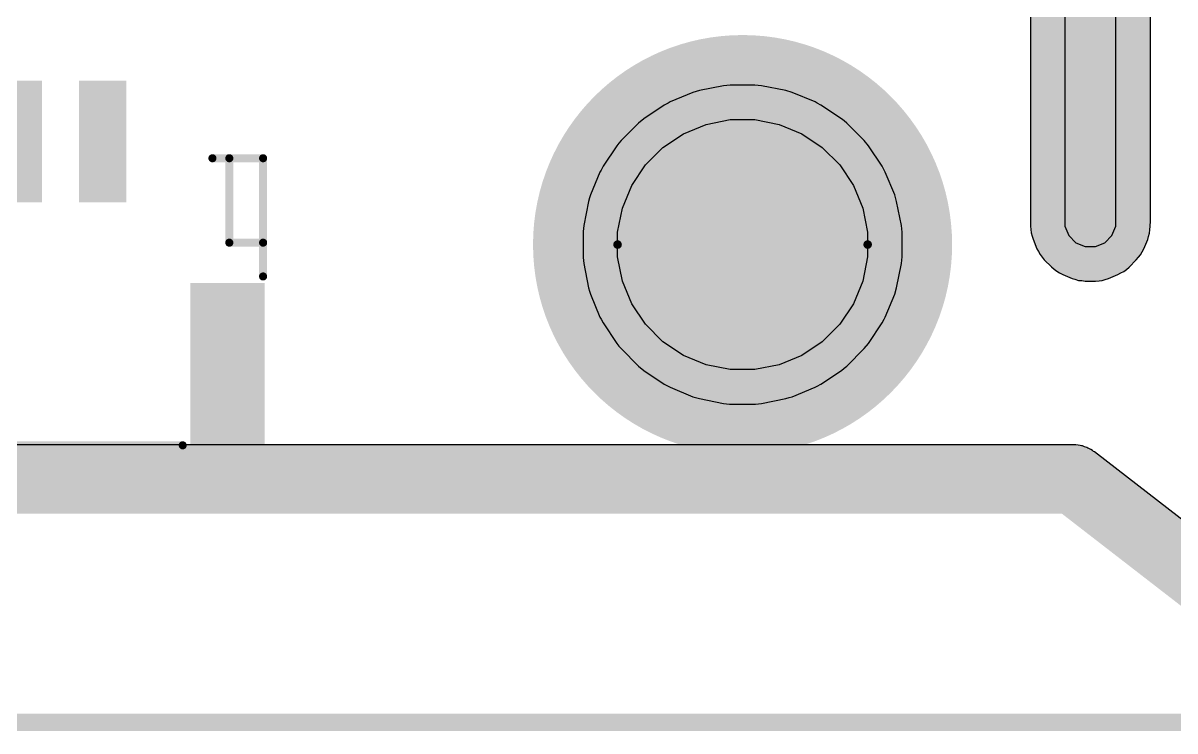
# Model space of a CAD drawing. Header units: inches. Extents: x -5 to 5450, y -4 to 5452.
# Drawn here: x 68.78 to 85.83, y -2.49 to 7.99 of the extents above; entities that cross this region are included whole.
import ezdxf

# ---------------------------------------------------------------- set-up
doc = ezdxf.new("R2010")
doc.units = ezdxf.units.IN
for name, color, linetype in [('Board_outline', 216, 'Continuous'), ('Bottom Layer', 5, 'Continuous'), ('Bottom Solder', 6, 'Continuous'), ('Ground', 76, 'Continuous'), ('Multi-Layer', 9, 'Continuous'), ('Pad Holes', 156, 'Continuous'), ('Power', 16, 'Continuous'), ('Top Layer', 1, 'Continuous'), ('Top Overlay', 2, 'Continuous'), ('Top Paste', 8, 'Continuous'), ('Top Solder', 216, 'Continuous')]:
    doc.layers.add(name, color=color, linetype=linetype)

# ---------------------------------------------------------------- blocks, each defined once
blk = doc.blocks.new('SM06B_GHS_TB_LF__SN__147')
at = {"layer": 'Top Layer'}
for points in [[(-3.425, 2.599), (-2.825, 2.599), (-2.825, 0.899), (-3.425, 0.899)], [(-2.176, 2.599), (-1.576, 2.599), (-1.576, 0.899), (-2.176, 0.899)], [(-0.925, 2.599), (-0.325, 2.599), (-0.325, 0.899), (-0.925, 0.899)], [(0.325, 2.599), (0.925, 2.599), (0.925, 0.899), (0.325, 0.899)], [(1.575, 2.599), (2.175, 2.599), (2.175, 0.899), (1.575, 0.899)], [(2.824, 2.599), (3.424, 2.599), (3.424, 0.899), (2.824, 0.899)], [(-5.475, -0.399), (-4.475, -0.399), (-4.475, -3.099), (-5.475, -3.099)], [(4.475, -0.399), (5.475, -0.399), (5.475, -3.099), (4.475, -3.099)]]:
    blk.add_hatch(color=1, dxfattribs=at).paths.add_polyline_path(points)
at = {"layer": 'Top Paste'}
for points in [[(-3.425, 2.599), (-2.825, 2.599), (-2.825, 0.899), (-3.425, 0.899)], [(-2.176, 2.599), (-1.576, 2.599), (-1.576, 0.899), (-2.176, 0.899)], [(-0.925, 2.599), (-0.325, 2.599), (-0.325, 0.899), (-0.925, 0.899)], [(0.325, 2.599), (0.925, 2.599), (0.925, 0.899), (0.325, 0.899)], [(1.575, 2.599), (2.175, 2.599), (2.175, 0.899), (1.575, 0.899)], [(2.824, 2.599), (3.424, 2.599), (3.424, 0.899), (2.824, 0.899)], [(-5.475, -0.399), (-4.475, -0.399), (-4.475, -3.099), (-5.475, -3.099)], [(4.475, -0.399), (5.475, -0.399), (5.475, -3.099), (4.475, -3.099)]]:
    blk.add_hatch(color=8, dxfattribs=at).paths.add_polyline_path(points)
at = {"layer": 'Top Solder'}
for points in [[(-3.476, 2.65), (-2.775, 2.65), (-2.775, 0.849), (-3.476, 0.849)], [(-2.226, 2.65), (-1.525, 2.65), (-1.525, 0.849), (-2.226, 0.849)], [(-0.976, 2.65), (-0.275, 2.65), (-0.275, 0.849), (-0.976, 0.849)], [(0.274, 2.65), (0.975, 2.65), (0.975, 0.849), (0.274, 0.849)], [(1.524, 2.65), (2.225, 2.65), (2.225, 0.849), (1.524, 0.849)], [(2.774, 2.65), (3.475, 2.65), (3.475, 0.849), (2.774, 0.849)], [(-5.525, -0.348), (-4.424, -0.348), (-4.424, -3.15), (-5.525, -3.15)], [(4.424, -0.349), (5.525, -0.349), (5.525, -3.15), (4.424, -3.15)]]:
    blk.add_hatch(color=216, dxfattribs=at).paths.add_polyline_path(points)
at = {"layer": 'Top Overlay'}
for points in [[(-3.811, 2.232, 0.254, 0.254, 0), (-3.684, 2.105, 0.254, 0.254, 0)], [(-3.811, 1.978, 0.254, 0.254, 0), (-3.811, 2.232, 0.254, 0.254, 0)], [(-3.811, 1.978, 0.254, 0.254, 0), (-3.684, 2.105, 0.254, 0.254, 0)], [(-5.5, 1.5, 0.12, 0.12, 0), (-5.5, -0.25, 0.12, 0.12, 0)], [(-5.5, 1.5, 0.12, 0.12, 0), (-4.713, 1.5, 0.12, 0.12, 0)], [(-5, 0.25, 0.12, 0.12, 0), (-5, 1.5, 0.12, 0.12, 0)], [(4.75, 1.5, 0.12, 0.12, 0), (5.5, 1.5, 0.12, 0.12, 0)], [(5, 0.25, 0.12, 0.12, 0), (5, 1.5, 0.12, 0.12, 0)], [(5.5, -0.25, 0.12, 0.12, 0), (5.5, 1.5, 0.12, 0.12, 0)], [(-5.464, 0.25, 0.12, 0.12, 0), (-5, 0.25, 0.12, 0.12, 0)], [(5, 0.25, 0.12, 0.12, 0), (5.5, 0.25, 0.12, 0.12, 0)], [(-4.31, -2.75, 0.12, 0.12, 0), (-0.45, -2.75, 0.12, 0.12, 0)], [(-0.45, -2.75, 0.12, 0.12, 0), (4.31, -2.75, 0.12, 0.12, 0)]]:
    blk.add_lwpolyline(points, format="xyseb", dxfattribs=at)
for points in [[(-3.875, 2.232, 0.127, 0.127, 1), (-3.748, 2.232, 0.127, 0.127, 1)], [(-3.875, 2.232, 0.127, 0.127, 1), (-3.748, 2.232, 0.127, 0.127, 1)], [(-3.748, 2.105, 0.127, 0.127, 1), (-3.621, 2.105, 0.127, 0.127, 1)], [(-3.748, 2.105, 0.127, 0.127, 1), (-3.621, 2.105, 0.127, 0.127, 1)], [(-3.875, 1.978, 0.127, 0.127, 1), (-3.748, 1.978, 0.127, 0.127, 1)], [(-3.875, 1.978, 0.127, 0.127, 1), (-3.748, 1.978, 0.127, 0.127, 1)], [(-5.53, 1.5, 0.06, 0.06, 1), (-5.47, 1.5, 0.06, 0.06, 1)], [(-5.53, 1.5, 0.06, 0.06, 1), (-5.47, 1.5, 0.06, 0.06, 1)], [(-5.03, 1.5, 0.06, 0.06, 1), (-4.97, 1.5, 0.06, 0.06, 1)], [(-4.743, 1.5, 0.06, 0.06, 1), (-4.683, 1.5, 0.06, 0.06, 1)], [(4.72, 1.5, 0.06, 0.06, 1), (4.78, 1.5, 0.06, 0.06, 1)], [(4.97, 1.5, 0.06, 0.06, 1), (5.03, 1.5, 0.06, 0.06, 1)], [(5.47, 1.5, 0.06, 0.06, 1), (5.53, 1.5, 0.06, 0.06, 1)], [(5.47, 1.5, 0.06, 0.06, 1), (5.53, 1.5, 0.06, 0.06, 1)], [(-5.494, 0.25, 0.06, 0.06, 1), (-5.434, 0.25, 0.06, 0.06, 1)], [(-5.03, 0.25, 0.06, 0.06, 1), (-4.97, 0.25, 0.06, 0.06, 1)], [(-5.03, 0.25, 0.06, 0.06, 1), (-4.97, 0.25, 0.06, 0.06, 1)], [(4.97, 0.25, 0.06, 0.06, 1), (5.03, 0.25, 0.06, 0.06, 1)], [(4.97, 0.25, 0.06, 0.06, 1), (5.03, 0.25, 0.06, 0.06, 1)], [(5.47, 0.25, 0.06, 0.06, 1), (5.53, 0.25, 0.06, 0.06, 1)], [(-5.53, -0.25, 0.06, 0.06, 1), (-5.47, -0.25, 0.06, 0.06, 1)], [(5.47, -0.25, 0.06, 0.06, 1), (5.53, -0.25, 0.06, 0.06, 1)], [(-4.34, -2.75, 0.06, 0.06, 1), (-4.28, -2.75, 0.06, 0.06, 1)], [(-0.48, -2.75, 0.06, 0.06, 1), (-0.42, -2.75, 0.06, 0.06, 1)], [(-0.48, -2.75, 0.06, 0.06, 1), (-0.42, -2.75, 0.06, 0.06, 1)], [(4.28, -2.75, 0.06, 0.06, 1), (4.34, -2.75, 0.06, 0.06, 1)]]:
    blk.add_lwpolyline(points, format="xyseb", close=True, dxfattribs=at)
blk = doc.blocks.new('S______155')
at = {"layer": 'Bottom Layer'}
h = blk.add_hatch(color=5, dxfattribs=at)
edge = h.paths.add_edge_path()
edge.add_arc((0, 0), 3, 0, 360)
at = {"layer": 'Bottom Solder'}
h = blk.add_hatch(color=6, dxfattribs=at)
edge = h.paths.add_edge_path()
edge.add_arc((0, 0), 3.102, 0, 360)
at = {"layer": 'Ground'}
h = blk.add_hatch(color=76, dxfattribs=at)
edge = h.paths.add_edge_path()
edge.add_arc((0, 0), 2.358, 0, 360)
at = {"layer": 'Multi-Layer'}
h = blk.add_hatch(color=9, dxfattribs=at)
edge = h.paths.add_edge_path()
edge.add_arc((0, 0), 3, 0, 360)
at = {"layer": 'Pad Holes'}
h = blk.add_hatch(color=7, dxfattribs=at)
edge = h.paths.add_edge_path()
edge.add_arc((0, 0), 1.85, 0, 360)
at = {"layer": 'Power'}
h = blk.add_hatch(color=16, dxfattribs=at)
edge = h.paths.add_edge_path()
edge.add_arc((0, 0), 2.358, 0, 360)
at = {"layer": 'Top Layer'}
h = blk.add_hatch(color=1, dxfattribs=at)
edge = h.paths.add_edge_path()
edge.add_arc((0, 0), 3, 0, 360)
at = {"layer": 'Top Solder'}
h = blk.add_hatch(color=216, dxfattribs=at)
edge = h.paths.add_edge_path()
edge.add_arc((0, 0), 3.102, 0, 360)

msp = doc.modelspace()

# ---------------------------------------------------------------- linework, layer by layer
at = {"layer": 'Board_outline'}
for points in [[(84.33, 5.06, 0.254, 0.254, 0), (84.33, 10.06, 0.254, 0.254, 0)], [(84.33, 6.7, 0.254, 0.254, 0), (84.33, 10.06, 0.254, 0.254, 0)], [(84.83, 5.06, 0.254, 0.254, 0), (84.83, 10.06, 0.254, 0.254, 0)], [(84.83, 5.06, 0.254, 0.254, -1), (84.33, 5.06, 0.254, 0.254, 0)], [(12.33, 1.237, 0.254, 0.254, 0), (84.33, 1.237, 0.254, 0.254, 0)], [(12.33, 1.237, 0.254, 0.254, 0), (84.33, 1.237, 0.254, 0.254, 0)], [(84.33, 1.237, 0.254, 0.254, 0), (87.501, -1.217, 0.254, 0.254, 0)], [(84.33, 1.237, 0.254, 0.254, 0), (87.501, -1.217, 0.254, 0.254, 0)]]:
    msp.add_lwpolyline(points, format="xyseb", dxfattribs=at)
for points in [[(84.266, 6.7, 0.127, 0.127, 1), (84.393, 6.7, 0.127, 0.127, 1)], [(81.282, 4.712, 0.127, 0.127, 1), (77.581, 4.712, 0.127, 0.127, 1)], [(84.266, 5.06, 0.127, 0.127, 1), (84.393, 5.06, 0.127, 0.127, 1)], [(84.266, 5.06, 0.127, 0.127, 1), (84.393, 5.06, 0.127, 0.127, 1)], [(84.766, 5.06, 0.127, 0.127, 1), (84.893, 5.06, 0.127, 0.127, 1)], [(84.766, 5.06, 0.127, 0.127, 1), (84.893, 5.06, 0.127, 0.127, 1)], [(77.549, 4.712, 0.0635, 0.0635, 1), (77.612, 4.712, 0.0635, 0.0635, 1)], [(81.251, 4.712, 0.0635, 0.0635, 1), (81.314, 4.712, 0.0635, 0.0635, 1)], [(84.266, 1.237, 0.127, 0.127, 1), (84.393, 1.237, 0.127, 0.127, 1)], [(84.266, 1.237, 0.127, 0.127, 1), (84.393, 1.237, 0.127, 0.127, 1)], [(84.266, 1.237, 0.127, 0.127, 1), (84.393, 1.237, 0.127, 0.127, 1)], [(84.266, 1.237, 0.127, 0.127, 1), (84.393, 1.237, 0.127, 0.127, 1)]]:
    msp.add_lwpolyline(points, format="xyseb", close=True, dxfattribs=at)
at = {"layer": 'Ground'}
for p, q in [((83.692, 10.06), (83.692, 5.06)), ((85.468, 5.06), (85.468, 10.06)), ((78.792, 6.992), (78.696, 6.963)), ((79.15, 7.063), (78.792, 6.992)), ((78.792, 6.992), (78.792, 6.992)), ((79.249, 7.073), (79.15, 7.063)), ((79.614, 7.073), (79.249, 7.073)), ((79.249, 7.073), (79.249, 7.073)), ((79.249, 7.073), (79.249, 7.073)), ((79.713, 7.063), (79.614, 7.073)), ((80.071, 6.992), (79.713, 7.063)), ((80.167, 6.963), (80.071, 6.992)), ((78.359, 6.823), (78.329, 6.807)), ((78.696, 6.963), (78.359, 6.823)), ((80.504, 6.823), (80.167, 6.963)), ((80.534, 6.807), (80.504, 6.823)), ((78.271, 6.776), (77.968, 6.574)), ((78.329, 6.807), (78.271, 6.776)), ((80.592, 6.776), (80.534, 6.807)), ((80.895, 6.574), (80.592, 6.776)), ((77.891, 6.51), (77.633, 6.252)), ((77.968, 6.574), (77.891, 6.51)), ((80.934, 6.542), (80.895, 6.574)), ((80.972, 6.51), (80.934, 6.542)), ((81.23, 6.252), (80.972, 6.51)), ((77.569, 6.175), (77.367, 5.872)), ((77.601, 6.214), (77.569, 6.175)), ((77.633, 6.252), (77.601, 6.214)), ((81.294, 6.175), (81.23, 6.252)), ((81.496, 5.872), (81.294, 6.175)), ((77.336, 5.814), (77.32, 5.784)), ((77.367, 5.872), (77.336, 5.814)), ((81.527, 5.814), (81.496, 5.872)), ((81.543, 5.784), (81.527, 5.814)), ((77.32, 5.784), (77.18, 5.447)), ((81.683, 5.447), (81.543, 5.784)), ((77.151, 5.351), (77.08, 4.993)), ((77.167, 5.402), (77.151, 5.351)), ((77.18, 5.447), (77.167, 5.402)), ((81.712, 5.351), (81.683, 5.447)), ((81.783, 4.993), (81.712, 5.351)), ((81.712, 5.351), (81.712, 5.351)), ((77.08, 4.993), (77.071, 4.904)), ((81.793, 4.894), (81.783, 4.993)), ((83.692, 5.06), (83.692, 4.985)), ((83.692, 4.985), (83.697, 4.934)), ((85.462, 4.93), (85.467, 4.983)), ((85.468, 5.059), (85.467, 5.06)), ((85.467, 5.06), (85.468, 5.06)), ((85.467, 5.058), (85.468, 5.059)), ((85.468, 5.058), (85.467, 5.058)), ((85.467, 4.983), (85.468, 5.057)), ((85.468, 5.059), (85.468, 5.059)), ((85.468, 5.057), (85.468, 5.058)), ((85.468, 5.057), (85.468, 5.057)), ((85.468, 5.057), (85.468, 5.057)), ((77.071, 4.904), (77.07, 4.894)), ((77.07, 4.894), (77.07, 4.712)), ((81.793, 4.712), (81.793, 4.894)), ((81.793, 4.894), (81.793, 4.894)), ((81.793, 4.894), (81.793, 4.894)), ((83.697, 4.934), (83.702, 4.886)), ((83.702, 4.886), (83.702, 4.886)), ((83.702, 4.886), (83.702, 4.885)), ((83.702, 4.885), (83.717, 4.835)), ((83.717, 4.835), (83.731, 4.79)), ((83.731, 4.79), (83.731, 4.79)), ((83.731, 4.79), (83.731, 4.79)), ((83.731, 4.79), (83.731, 4.79)), ((83.731, 4.79), (83.788, 4.651)), ((85.37, 4.649), (85.428, 4.788)), ((85.428, 4.788), (85.442, 4.833)), ((85.428, 4.788), (85.428, 4.788)), ((85.428, 4.788), (85.428, 4.788)), ((85.428, 4.788), (85.428, 4.788)), ((85.442, 4.833), (85.457, 4.883)), ((85.457, 4.883), (85.462, 4.93)), ((85.457, 4.883), (85.457, 4.883)), ((85.457, 4.883), (85.457, 4.883)), ((77.07, 4.712), (77.07, 4.529)), ((81.793, 4.529), (81.793, 4.712)), ((83.788, 4.651), (83.788, 4.651)), ((83.788, 4.651), (83.788, 4.651)), ((83.788, 4.651), (83.788, 4.651)), ((83.788, 4.651), (83.81, 4.61)), ((83.81, 4.61), (83.835, 4.563)), ((85.323, 4.561), (85.346, 4.604)), ((85.346, 4.604), (85.37, 4.649)), ((77.07, 4.529), (77.071, 4.519)), ((77.071, 4.519), (77.08, 4.43)), ((81.783, 4.43), (81.793, 4.529)), ((81.793, 4.529), (81.793, 4.529)), ((81.793, 4.529), (81.793, 4.529)), ((83.835, 4.563), (83.835, 4.563)), ((83.835, 4.563), (83.835, 4.563)), ((83.835, 4.563), (83.865, 4.527)), ((83.865, 4.527), (83.898, 4.486)), ((83.898, 4.486), (84.004, 4.38)), ((85.153, 4.378), (85.259, 4.484)), ((85.259, 4.484), (85.293, 4.524)), ((85.293, 4.524), (85.323, 4.561)), ((85.323, 4.561), (85.323, 4.561)), ((85.323, 4.561), (85.323, 4.561)), ((77.08, 4.43), (77.151, 4.072)), ((81.712, 4.072), (81.783, 4.43)), ((84.004, 4.38), (84.045, 4.347)), ((84.045, 4.347), (84.082, 4.316)), ((84.082, 4.316), (84.082, 4.316)), ((84.082, 4.316), (84.082, 4.316)), ((84.082, 4.316), (84.124, 4.294)), ((84.124, 4.294), (84.17, 4.269)), ((84.17, 4.269), (84.308, 4.211)), ((84.849, 4.211), (84.987, 4.268)), ((84.987, 4.268), (85.033, 4.292)), ((85.033, 4.292), (85.076, 4.315)), ((85.076, 4.315), (85.113, 4.345)), ((85.076, 4.315), (85.076, 4.315)), ((85.076, 4.315), (85.076, 4.315)), ((85.113, 4.345), (85.153, 4.378)), ((84.308, 4.211), (84.308, 4.211)), ((84.308, 4.211), (84.308, 4.211)), ((84.308, 4.211), (84.308, 4.211)), ((84.308, 4.211), (84.352, 4.198)), ((84.352, 4.198), (84.404, 4.182)), ((84.404, 4.182), (84.404, 4.182)), ((84.404, 4.182), (84.404, 4.182)), ((84.404, 4.182), (84.452, 4.178)), ((84.452, 4.178), (84.504, 4.172)), ((84.504, 4.172), (84.654, 4.172)), ((84.654, 4.172), (84.708, 4.177)), ((84.708, 4.177), (84.753, 4.182)), ((84.753, 4.182), (84.8, 4.196)), ((84.753, 4.182), (84.753, 4.182)), ((84.753, 4.182), (84.753, 4.182)), ((84.8, 4.196), (84.849, 4.211)), ((77.151, 4.072), (77.167, 4.021)), ((77.167, 4.021), (77.18, 3.976)), ((77.18, 3.976), (77.32, 3.639)), ((81.543, 3.639), (81.683, 3.976)), ((81.683, 3.976), (81.712, 4.072)), ((81.712, 4.072), (81.712, 4.072)), ((77.32, 3.639), (77.336, 3.609)), ((77.336, 3.609), (77.367, 3.551)), ((81.496, 3.551), (81.527, 3.609)), ((81.527, 3.609), (81.543, 3.639)), ((77.367, 3.551), (77.569, 3.248)), ((81.294, 3.248), (81.496, 3.551)), ((77.569, 3.248), (77.601, 3.209)), ((81.23, 3.171), (81.294, 3.248)), ((77.601, 3.209), (77.633, 3.171)), ((77.633, 3.171), (77.891, 2.913)), ((80.972, 2.913), (81.23, 3.171)), ((77.891, 2.913), (77.968, 2.849)), ((80.934, 2.881), (80.972, 2.913)), ((77.968, 2.849), (78.271, 2.647)), ((80.592, 2.647), (80.895, 2.849)), ((80.895, 2.849), (80.934, 2.881)), ((78.271, 2.647), (78.329, 2.616)), ((78.329, 2.616), (78.359, 2.6)), ((78.359, 2.6), (78.696, 2.46)), ((80.167, 2.46), (80.504, 2.6)), ((80.504, 2.6), (80.534, 2.616)), ((80.534, 2.616), (80.592, 2.647)), ((78.696, 2.46), (78.754, 2.442)), ((78.754, 2.442), (78.792, 2.431)), ((78.792, 2.431), (79.15, 2.36)), ((79.713, 2.36), (80.071, 2.431)), ((80.071, 2.431), (80.122, 2.447)), ((80.122, 2.447), (80.167, 2.46)), ((79.15, 2.36), (79.239, 2.351)), ((79.239, 2.351), (79.249, 2.35)), ((79.249, 2.35), (79.614, 2.35)), ((79.614, 2.35), (79.624, 2.351)), ((79.624, 2.351), (79.713, 2.36)), ((84.33, 1.748), (12.33, 1.748)), ((84.347, 1.746), (84.33, 1.748)), ((84.365, 1.746), (84.347, 1.746)), ((84.397, 1.741), (84.365, 1.746)), ((84.429, 1.738), (84.397, 1.741)), ((84.446, 1.733), (84.429, 1.738)), ((84.464, 1.73), (84.446, 1.733)), ((84.494, 1.718), (84.464, 1.73)), ((84.525, 1.709), (84.494, 1.718)), ((84.541, 1.7), (84.525, 1.709)), ((84.557, 1.694), (84.541, 1.7)), ((84.585, 1.677), (84.557, 1.694)), ((84.613, 1.662), (84.585, 1.677)), ((84.627, 1.65), (84.613, 1.662)), ((84.642, 1.641), (84.627, 1.65)), ((87.813, -0.813), (84.642, 1.641))]:
    msp.add_line(p, q, dxfattribs=at)
for points in [[(84.202, 5.06, 1.016, 1.016, 0), (84.202, 10.06, 1.016, 1.016, 0)], [(84.957, 5.06, 1.016, 1.016, 0), (84.957, 10.06, 1.016, 1.016, 0)], [(78.555, 6.352, 1.016, 1.016, 0), (78.892, 6.491, 1.016, 1.016, 0)], [(78.892, 6.491, 1.016, 1.016, 0), (79.249, 6.563, 1.016, 1.016, 0)], [(79.249, 6.563, 1.016, 1.016, 0), (79.614, 6.563, 1.016, 1.016, 0)], [(79.614, 6.563, 1.016, 1.016, 0), (79.971, 6.491, 1.016, 1.016, 0)], [(79.971, 6.491, 1.016, 1.016, 0), (80.308, 6.352, 1.016, 1.016, 0)], [(78.252, 6.149, 1.016, 1.016, 0), (78.555, 6.352, 1.016, 1.016, 0)], [(80.308, 6.352, 1.016, 1.016, 0), (80.611, 6.149, 1.016, 1.016, 0)], [(77.994, 5.891, 1.016, 1.016, 0), (78.252, 6.149, 1.016, 1.016, 0)], [(80.611, 6.149, 1.016, 1.016, 0), (80.869, 5.891, 1.016, 1.016, 0)], [(77.791, 5.588, 1.016, 1.016, 0), (77.994, 5.891, 1.016, 1.016, 0)], [(80.869, 5.891, 1.016, 1.016, 0), (81.072, 5.588, 1.016, 1.016, 0)], [(77.652, 5.251, 1.016, 1.016, 0), (77.791, 5.588, 1.016, 1.016, 0)], [(81.072, 5.588, 1.016, 1.016, 0), (81.211, 5.251, 1.016, 1.016, 0)], [(77.581, 4.894, 1.016, 1.016, 0), (77.652, 5.251, 1.016, 1.016, 0)], [(81.211, 5.251, 1.016, 1.016, 0), (81.282, 4.894, 1.016, 1.016, 0)], [(84.202, 4.985, 1.016, 1.016, 0), (84.202, 5.06, 1.016, 1.016, 0)], [(84.202, 4.985, 1.016, 1.016, 0), (84.26, 4.846, 1.016, 1.016, 0)], [(84.899, 4.846, 1.016, 1.016, 0), (84.957, 4.984, 1.016, 1.016, 0)], [(84.957, 5.059, 1.016, 1.016, 0), (84.957, 5.06, 1.016, 1.016, 0)], [(84.957, 5.059, 1.016, 1.016, 0), (84.957, 5.059, 1.016, 1.016, 0)], [(84.957, 4.984, 1.016, 1.016, 0), (84.957, 5.059, 1.016, 1.016, 0)], [(77.581, 4.712, 1.016, 1.016, 0), (77.581, 4.894, 1.016, 1.016, 0)], [(81.282, 4.712, 1.016, 1.016, 0), (81.282, 4.894, 1.016, 1.016, 0)], [(84.26, 4.846, 1.016, 1.016, 0), (84.366, 4.74, 1.016, 1.016, 0)], [(84.793, 4.74, 1.016, 1.016, 0), (84.899, 4.846, 1.016, 1.016, 0)], [(77.581, 4.529, 1.016, 1.016, 0), (77.581, 4.712, 1.016, 1.016, 0)], [(81.282, 4.529, 1.016, 1.016, 0), (81.282, 4.712, 1.016, 1.016, 0)], [(84.366, 4.74, 1.016, 1.016, 0), (84.504, 4.683, 1.016, 1.016, 0)], [(84.504, 4.683, 1.016, 1.016, 0), (84.654, 4.683, 1.016, 1.016, 0)], [(84.654, 4.683, 1.016, 1.016, 0), (84.793, 4.74, 1.016, 1.016, 0)], [(77.581, 4.529, 1.016, 1.016, 0), (77.652, 4.172, 1.016, 1.016, 0)], [(81.211, 4.172, 1.016, 1.016, 0), (81.282, 4.529, 1.016, 1.016, 0)], [(77.652, 4.172, 1.016, 1.016, 0), (77.791, 3.835, 1.016, 1.016, 0)], [(81.072, 3.835, 1.016, 1.016, 0), (81.211, 4.172, 1.016, 1.016, 0)], [(77.791, 3.835, 1.016, 1.016, 0), (77.994, 3.532, 1.016, 1.016, 0)], [(80.869, 3.532, 1.016, 1.016, 0), (81.072, 3.835, 1.016, 1.016, 0)], [(77.994, 3.532, 1.016, 1.016, 0), (78.252, 3.274, 1.016, 1.016, 0)], [(80.611, 3.274, 1.016, 1.016, 0), (80.869, 3.532, 1.016, 1.016, 0)], [(78.252, 3.274, 1.016, 1.016, 0), (78.555, 3.071, 1.016, 1.016, 0)], [(80.308, 3.071, 1.016, 1.016, 0), (80.611, 3.274, 1.016, 1.016, 0)], [(78.555, 3.071, 1.016, 1.016, 0), (78.892, 2.932, 1.016, 1.016, 0)], [(78.892, 2.932, 1.016, 1.016, 0), (79.249, 2.861, 1.016, 1.016, 0)], [(79.614, 2.861, 1.016, 1.016, 0), (79.971, 2.932, 1.016, 1.016, 0)], [(79.971, 2.932, 1.016, 1.016, 0), (80.308, 3.071, 1.016, 1.016, 0)], [(79.249, 2.861, 1.016, 1.016, 0), (79.614, 2.861, 1.016, 1.016, 0)], [(12.33, 1.237, 1.016, 1.016, 0), (84.33, 1.237, 1.016, 1.016, 0)], [(84.33, 1.237, 1.016, 1.016, 0), (87.501, -1.217, 1.016, 1.016, 0)]]:
    msp.add_lwpolyline(points, format="xyseb", dxfattribs=at)
for points in [[(78.638, 6.491, 0.508, 0.508, 1), (79.146, 6.491, 0.508, 0.508, 1)], [(78.638, 6.491, 0.508, 0.508, 1), (79.146, 6.491, 0.508, 0.508, 1)], [(78.995, 6.563, 0.508, 0.508, 1), (79.503, 6.563, 0.508, 0.508, 1)], [(78.995, 6.563, 0.508, 0.508, 1), (79.503, 6.563, 0.508, 0.508, 1)], [(79.36, 6.563, 0.508, 0.508, 1), (79.868, 6.563, 0.508, 0.508, 1)], [(79.36, 6.563, 0.508, 0.508, 1), (79.868, 6.563, 0.508, 0.508, 1)], [(79.717, 6.491, 0.508, 0.508, 1), (80.225, 6.491, 0.508, 0.508, 1)], [(79.717, 6.491, 0.508, 0.508, 1), (80.225, 6.491, 0.508, 0.508, 1)], [(78.301, 6.352, 0.508, 0.508, 1), (78.809, 6.352, 0.508, 0.508, 1)], [(78.301, 6.352, 0.508, 0.508, 1), (78.809, 6.352, 0.508, 0.508, 1)], [(80.054, 6.352, 0.508, 0.508, 1), (80.562, 6.352, 0.508, 0.508, 1)], [(80.054, 6.352, 0.508, 0.508, 1), (80.562, 6.352, 0.508, 0.508, 1)], [(77.998, 6.149, 0.508, 0.508, 1), (78.506, 6.149, 0.508, 0.508, 1)], [(77.998, 6.149, 0.508, 0.508, 1), (78.506, 6.149, 0.508, 0.508, 1)], [(80.357, 6.149, 0.508, 0.508, 1), (80.865, 6.149, 0.508, 0.508, 1)], [(80.357, 6.149, 0.508, 0.508, 1), (80.865, 6.149, 0.508, 0.508, 1)], [(77.74, 5.891, 0.508, 0.508, 1), (78.248, 5.891, 0.508, 0.508, 1)], [(77.74, 5.891, 0.508, 0.508, 1), (78.248, 5.891, 0.508, 0.508, 1)], [(80.615, 5.891, 0.508, 0.508, 1), (81.123, 5.891, 0.508, 0.508, 1)], [(80.615, 5.891, 0.508, 0.508, 1), (81.123, 5.891, 0.508, 0.508, 1)], [(77.537, 5.588, 0.508, 0.508, 1), (78.045, 5.588, 0.508, 0.508, 1)], [(77.537, 5.588, 0.508, 0.508, 1), (78.045, 5.588, 0.508, 0.508, 1)], [(80.818, 5.588, 0.508, 0.508, 1), (81.326, 5.588, 0.508, 0.508, 1)], [(80.818, 5.588, 0.508, 0.508, 1), (81.326, 5.588, 0.508, 0.508, 1)], [(77.398, 5.251, 0.508, 0.508, 1), (77.906, 5.251, 0.508, 0.508, 1)], [(77.398, 5.251, 0.508, 0.508, 1), (77.906, 5.251, 0.508, 0.508, 1)], [(80.957, 5.251, 0.508, 0.508, 1), (81.465, 5.251, 0.508, 0.508, 1)], [(80.957, 5.251, 0.508, 0.508, 1), (81.465, 5.251, 0.508, 0.508, 1)], [(83.948, 5.06, 0.508, 0.508, 1), (84.456, 5.06, 0.508, 0.508, 1)], [(83.948, 5.06, 0.508, 0.508, 1), (84.456, 5.06, 0.508, 0.508, 1)], [(83.948, 4.985, 0.508, 0.508, 1), (84.456, 4.985, 0.508, 0.508, 1)], [(83.948, 4.985, 0.508, 0.508, 1), (84.456, 4.985, 0.508, 0.508, 1)], [(84.703, 5.06, 0.508, 0.508, 1), (85.211, 5.06, 0.508, 0.508, 1)], [(84.703, 5.06, 0.508, 0.508, 1), (85.211, 5.06, 0.508, 0.508, 1)], [(84.703, 5.059, 0.508, 0.508, 1), (85.211, 5.059, 0.508, 0.508, 1)], [(84.703, 5.059, 0.508, 0.508, 1), (85.211, 5.059, 0.508, 0.508, 1)], [(84.703, 5.059, 0.508, 0.508, 1), (85.211, 5.059, 0.508, 0.508, 1)], [(84.703, 5.059, 0.508, 0.508, 1), (85.211, 5.059, 0.508, 0.508, 1)], [(84.703, 4.984, 0.508, 0.508, 1), (85.211, 4.984, 0.508, 0.508, 1)], [(84.703, 4.984, 0.508, 0.508, 1), (85.211, 4.984, 0.508, 0.508, 1)], [(77.327, 4.894, 0.508, 0.508, 1), (77.835, 4.894, 0.508, 0.508, 1)], [(77.327, 4.894, 0.508, 0.508, 1), (77.835, 4.894, 0.508, 0.508, 1)], [(81.028, 4.894, 0.508, 0.508, 1), (81.536, 4.894, 0.508, 0.508, 1)], [(81.028, 4.894, 0.508, 0.508, 1), (81.536, 4.894, 0.508, 0.508, 1)], [(84.006, 4.846, 0.508, 0.508, 1), (84.514, 4.846, 0.508, 0.508, 1)], [(84.006, 4.846, 0.508, 0.508, 1), (84.514, 4.846, 0.508, 0.508, 1)], [(84.645, 4.846, 0.508, 0.508, 1), (85.153, 4.846, 0.508, 0.508, 1)], [(84.645, 4.846, 0.508, 0.508, 1), (85.153, 4.846, 0.508, 0.508, 1)], [(77.327, 4.712, 0.508, 0.508, 1), (77.835, 4.712, 0.508, 0.508, 1)], [(77.327, 4.712, 0.508, 0.508, 1), (77.835, 4.712, 0.508, 0.508, 1)], [(81.028, 4.712, 0.508, 0.508, 1), (81.536, 4.712, 0.508, 0.508, 1)], [(81.028, 4.712, 0.508, 0.508, 1), (81.536, 4.712, 0.508, 0.508, 1)], [(84.112, 4.74, 0.508, 0.508, 1), (84.62, 4.74, 0.508, 0.508, 1)], [(84.112, 4.74, 0.508, 0.508, 1), (84.62, 4.74, 0.508, 0.508, 1)], [(84.25, 4.683, 0.508, 0.508, 1), (84.758, 4.683, 0.508, 0.508, 1)], [(84.25, 4.683, 0.508, 0.508, 1), (84.758, 4.683, 0.508, 0.508, 1)], [(84.4, 4.683, 0.508, 0.508, 1), (84.908, 4.683, 0.508, 0.508, 1)], [(84.4, 4.683, 0.508, 0.508, 1), (84.908, 4.683, 0.508, 0.508, 1)], [(84.539, 4.74, 0.508, 0.508, 1), (85.047, 4.74, 0.508, 0.508, 1)], [(84.539, 4.74, 0.508, 0.508, 1), (85.047, 4.74, 0.508, 0.508, 1)], [(77.327, 4.529, 0.508, 0.508, 1), (77.835, 4.529, 0.508, 0.508, 1)], [(77.327, 4.529, 0.508, 0.508, 1), (77.835, 4.529, 0.508, 0.508, 1)], [(81.028, 4.529, 0.508, 0.508, 1), (81.536, 4.529, 0.508, 0.508, 1)], [(81.028, 4.529, 0.508, 0.508, 1), (81.536, 4.529, 0.508, 0.508, 1)], [(77.398, 4.172, 0.508, 0.508, 1), (77.906, 4.172, 0.508, 0.508, 1)], [(77.398, 4.172, 0.508, 0.508, 1), (77.906, 4.172, 0.508, 0.508, 1)], [(80.957, 4.172, 0.508, 0.508, 1), (81.465, 4.172, 0.508, 0.508, 1)], [(80.957, 4.172, 0.508, 0.508, 1), (81.465, 4.172, 0.508, 0.508, 1)], [(77.537, 3.835, 0.508, 0.508, 1), (78.045, 3.835, 0.508, 0.508, 1)], [(77.537, 3.835, 0.508, 0.508, 1), (78.045, 3.835, 0.508, 0.508, 1)], [(80.818, 3.835, 0.508, 0.508, 1), (81.326, 3.835, 0.508, 0.508, 1)], [(80.818, 3.835, 0.508, 0.508, 1), (81.326, 3.835, 0.508, 0.508, 1)], [(77.74, 3.532, 0.508, 0.508, 1), (78.248, 3.532, 0.508, 0.508, 1)], [(77.74, 3.532, 0.508, 0.508, 1), (78.248, 3.532, 0.508, 0.508, 1)], [(80.615, 3.532, 0.508, 0.508, 1), (81.123, 3.532, 0.508, 0.508, 1)], [(80.615, 3.532, 0.508, 0.508, 1), (81.123, 3.532, 0.508, 0.508, 1)], [(77.998, 3.274, 0.508, 0.508, 1), (78.506, 3.274, 0.508, 0.508, 1)], [(77.998, 3.274, 0.508, 0.508, 1), (78.506, 3.274, 0.508, 0.508, 1)], [(80.357, 3.274, 0.508, 0.508, 1), (80.865, 3.274, 0.508, 0.508, 1)], [(80.357, 3.274, 0.508, 0.508, 1), (80.865, 3.274, 0.508, 0.508, 1)], [(78.301, 3.071, 0.508, 0.508, 1), (78.809, 3.071, 0.508, 0.508, 1)], [(78.301, 3.071, 0.508, 0.508, 1), (78.809, 3.071, 0.508, 0.508, 1)], [(78.638, 2.932, 0.508, 0.508, 1), (79.146, 2.932, 0.508, 0.508, 1)], [(78.638, 2.932, 0.508, 0.508, 1), (79.146, 2.932, 0.508, 0.508, 1)], [(79.717, 2.932, 0.508, 0.508, 1), (80.225, 2.932, 0.508, 0.508, 1)], [(79.717, 2.932, 0.508, 0.508, 1), (80.225, 2.932, 0.508, 0.508, 1)], [(80.054, 3.071, 0.508, 0.508, 1), (80.562, 3.071, 0.508, 0.508, 1)], [(80.054, 3.071, 0.508, 0.508, 1), (80.562, 3.071, 0.508, 0.508, 1)], [(78.995, 2.861, 0.508, 0.508, 1), (79.503, 2.861, 0.508, 0.508, 1)], [(78.995, 2.861, 0.508, 0.508, 1), (79.503, 2.861, 0.508, 0.508, 1)], [(79.36, 2.861, 0.508, 0.508, 1), (79.868, 2.861, 0.508, 0.508, 1)], [(79.36, 2.861, 0.508, 0.508, 1), (79.868, 2.861, 0.508, 0.508, 1)], [(84.076, 1.237, 0.508, 0.508, 1), (84.584, 1.237, 0.508, 0.508, 1)], [(84.076, 1.237, 0.508, 0.508, 1), (84.584, 1.237, 0.508, 0.508, 1)]]:
    msp.add_lwpolyline(points, format="xyseb", close=True, dxfattribs=at)
at = {"layer": 'Multi-Layer'}
for p, q in [((84.202, 10.06), (84.202, 5.06)), ((84.957, 5.06), (84.957, 10.06)), ((78.555, 6.352), (78.892, 6.491)), ((78.892, 6.491), (79.249, 6.563)), ((79.249, 6.563), (79.431, 6.563)), ((79.431, 6.563), (79.614, 6.563)), ((79.614, 6.563), (79.971, 6.491)), ((79.971, 6.491), (80.308, 6.352)), ((78.252, 6.149), (78.555, 6.352)), ((80.308, 6.352), (80.611, 6.149)), ((77.994, 5.891), (78.252, 6.149)), ((80.611, 6.149), (80.869, 5.891)), ((77.791, 5.588), (77.994, 5.891)), ((80.869, 5.891), (81.072, 5.588)), ((77.652, 5.251), (77.791, 5.588)), ((81.072, 5.588), (81.211, 5.251)), ((77.581, 4.894), (77.652, 5.251)), ((81.211, 5.251), (81.282, 4.894)), ((84.202, 5.06), (84.202, 4.985)), ((84.202, 4.985), (84.26, 4.846)), ((84.899, 4.846), (84.957, 4.984)), ((84.957, 5.059), (84.957, 5.06)), ((84.957, 4.984), (84.957, 5.059)), ((84.957, 5.059), (84.957, 5.059)), ((77.581, 4.712), (77.581, 4.894)), ((81.282, 4.894), (81.282, 4.712)), ((84.26, 4.846), (84.366, 4.74)), ((84.793, 4.74), (84.899, 4.846)), ((77.581, 4.529), (77.581, 4.712)), ((81.282, 4.712), (81.282, 4.529)), ((84.366, 4.74), (84.504, 4.683)), ((84.504, 4.683), (84.654, 4.683)), ((84.654, 4.683), (84.793, 4.74)), ((77.652, 4.172), (77.581, 4.529)), ((81.282, 4.529), (81.211, 4.172)), ((77.791, 3.835), (77.652, 4.172)), ((81.211, 4.172), (81.072, 3.835)), ((77.994, 3.532), (77.791, 3.835)), ((81.072, 3.835), (80.869, 3.532)), ((78.252, 3.274), (77.994, 3.532)), ((80.869, 3.532), (80.611, 3.274)), ((78.555, 3.071), (78.252, 3.274)), ((80.611, 3.274), (80.308, 3.071)), ((78.892, 2.932), (78.555, 3.071)), ((80.308, 3.071), (79.971, 2.932)), ((79.249, 2.861), (78.892, 2.932)), ((79.971, 2.932), (79.614, 2.861)), ((79.431, 2.861), (79.249, 2.861)), ((79.431, 2.861), (79.431, 2.861)), ((79.614, 2.861), (79.431, 2.861))]:
    msp.add_line(p, q, dxfattribs=at)
at = {"layer": 'Power'}
for p, q in [((83.692, 10.06), (83.692, 5.06)), ((85.468, 5.06), (85.468, 10.06)), ((78.792, 6.992), (78.696, 6.963)), ((79.15, 7.063), (78.792, 6.992)), ((78.792, 6.992), (78.792, 6.992)), ((79.249, 7.073), (79.15, 7.063)), ((79.614, 7.073), (79.249, 7.073)), ((79.249, 7.073), (79.249, 7.073)), ((79.249, 7.073), (79.249, 7.073)), ((79.713, 7.063), (79.614, 7.073)), ((80.071, 6.992), (79.713, 7.063)), ((80.167, 6.963), (80.071, 6.992)), ((78.359, 6.823), (78.329, 6.807)), ((78.696, 6.963), (78.359, 6.823)), ((80.504, 6.823), (80.167, 6.963)), ((80.534, 6.807), (80.504, 6.823)), ((78.271, 6.776), (77.968, 6.574)), ((78.329, 6.807), (78.271, 6.776)), ((80.592, 6.776), (80.534, 6.807)), ((80.895, 6.574), (80.592, 6.776)), ((77.891, 6.51), (77.633, 6.252)), ((77.968, 6.574), (77.891, 6.51)), ((80.934, 6.542), (80.895, 6.574)), ((80.972, 6.51), (80.934, 6.542)), ((81.23, 6.252), (80.972, 6.51)), ((77.569, 6.175), (77.367, 5.872)), ((77.601, 6.214), (77.569, 6.175)), ((77.633, 6.252), (77.601, 6.214)), ((81.294, 6.175), (81.23, 6.252)), ((81.496, 5.872), (81.294, 6.175)), ((77.336, 5.814), (77.32, 5.784)), ((77.367, 5.872), (77.336, 5.814)), ((81.527, 5.814), (81.496, 5.872)), ((81.543, 5.784), (81.527, 5.814)), ((77.32, 5.784), (77.18, 5.447)), ((81.683, 5.447), (81.543, 5.784)), ((77.151, 5.351), (77.08, 4.993)), ((77.167, 5.402), (77.151, 5.351)), ((77.18, 5.447), (77.167, 5.402)), ((81.712, 5.351), (81.683, 5.447)), ((81.783, 4.993), (81.712, 5.351)), ((81.712, 5.351), (81.712, 5.351)), ((77.08, 4.993), (77.071, 4.904)), ((81.793, 4.894), (81.783, 4.993)), ((83.692, 5.06), (83.692, 4.985)), ((83.692, 4.985), (83.697, 4.934)), ((85.462, 4.93), (85.467, 4.983)), ((85.468, 5.059), (85.467, 5.06)), ((85.467, 5.06), (85.468, 5.06)), ((85.467, 5.058), (85.468, 5.059)), ((85.468, 5.058), (85.467, 5.058)), ((85.467, 4.983), (85.468, 5.057)), ((85.468, 5.059), (85.468, 5.059)), ((85.468, 5.057), (85.468, 5.058)), ((85.468, 5.057), (85.468, 5.057)), ((85.468, 5.057), (85.468, 5.057)), ((77.071, 4.904), (77.07, 4.894)), ((77.07, 4.894), (77.07, 4.712)), ((81.793, 4.712), (81.793, 4.894)), ((81.793, 4.894), (81.793, 4.894)), ((81.793, 4.894), (81.793, 4.894)), ((83.697, 4.934), (83.702, 4.886)), ((83.702, 4.886), (83.702, 4.886)), ((83.702, 4.886), (83.702, 4.885)), ((83.702, 4.885), (83.717, 4.835)), ((83.717, 4.835), (83.731, 4.79)), ((83.731, 4.79), (83.731, 4.79)), ((83.731, 4.79), (83.731, 4.79)), ((83.731, 4.79), (83.731, 4.79)), ((83.731, 4.79), (83.788, 4.651)), ((85.37, 4.649), (85.428, 4.788)), ((85.428, 4.788), (85.442, 4.833)), ((85.428, 4.788), (85.428, 4.788)), ((85.428, 4.788), (85.428, 4.788)), ((85.428, 4.788), (85.428, 4.788)), ((85.442, 4.833), (85.457, 4.883)), ((85.457, 4.883), (85.462, 4.93)), ((85.457, 4.883), (85.457, 4.883)), ((85.457, 4.883), (85.457, 4.883)), ((77.07, 4.712), (77.07, 4.529)), ((81.793, 4.529), (81.793, 4.712)), ((83.788, 4.651), (83.788, 4.651)), ((83.788, 4.651), (83.788, 4.651)), ((83.788, 4.651), (83.788, 4.651)), ((83.788, 4.651), (83.81, 4.61)), ((83.81, 4.61), (83.835, 4.563)), ((85.323, 4.561), (85.346, 4.604)), ((85.346, 4.604), (85.37, 4.649)), ((77.07, 4.529), (77.071, 4.519)), ((77.071, 4.519), (77.08, 4.43)), ((81.783, 4.43), (81.793, 4.529)), ((81.793, 4.529), (81.793, 4.529)), ((81.793, 4.529), (81.793, 4.529)), ((83.835, 4.563), (83.835, 4.563)), ((83.835, 4.563), (83.835, 4.563)), ((83.835, 4.563), (83.865, 4.527)), ((83.865, 4.527), (83.898, 4.486)), ((83.898, 4.486), (84.004, 4.38)), ((85.153, 4.378), (85.259, 4.484)), ((85.259, 4.484), (85.293, 4.524)), ((85.293, 4.524), (85.323, 4.561)), ((85.323, 4.561), (85.323, 4.561)), ((85.323, 4.561), (85.323, 4.561)), ((77.08, 4.43), (77.151, 4.072)), ((81.712, 4.072), (81.783, 4.43)), ((84.004, 4.38), (84.045, 4.347)), ((84.045, 4.347), (84.082, 4.316)), ((84.082, 4.316), (84.082, 4.316)), ((84.082, 4.316), (84.082, 4.316)), ((84.082, 4.316), (84.124, 4.294)), ((84.124, 4.294), (84.17, 4.269)), ((84.17, 4.269), (84.308, 4.211)), ((84.849, 4.211), (84.987, 4.268)), ((84.987, 4.268), (85.033, 4.292)), ((85.033, 4.292), (85.076, 4.315)), ((85.076, 4.315), (85.113, 4.345)), ((85.076, 4.315), (85.076, 4.315)), ((85.076, 4.315), (85.076, 4.315)), ((85.113, 4.345), (85.153, 4.378)), ((84.308, 4.211), (84.308, 4.211)), ((84.308, 4.211), (84.308, 4.211)), ((84.308, 4.211), (84.308, 4.211)), ((84.308, 4.211), (84.352, 4.198)), ((84.352, 4.198), (84.404, 4.182)), ((84.404, 4.182), (84.404, 4.182)), ((84.404, 4.182), (84.404, 4.182)), ((84.404, 4.182), (84.452, 4.178)), ((84.452, 4.178), (84.504, 4.172)), ((84.504, 4.172), (84.654, 4.172)), ((84.654, 4.172), (84.708, 4.177)), ((84.708, 4.177), (84.753, 4.182)), ((84.753, 4.182), (84.8, 4.196)), ((84.753, 4.182), (84.753, 4.182)), ((84.753, 4.182), (84.753, 4.182)), ((84.8, 4.196), (84.849, 4.211)), ((77.151, 4.072), (77.167, 4.021)), ((77.167, 4.021), (77.18, 3.976)), ((77.18, 3.976), (77.32, 3.639)), ((81.543, 3.639), (81.683, 3.976)), ((81.683, 3.976), (81.712, 4.072)), ((81.712, 4.072), (81.712, 4.072)), ((77.32, 3.639), (77.336, 3.609)), ((77.336, 3.609), (77.367, 3.551)), ((81.496, 3.551), (81.527, 3.609)), ((81.527, 3.609), (81.543, 3.639)), ((77.367, 3.551), (77.569, 3.248)), ((81.294, 3.248), (81.496, 3.551)), ((77.569, 3.248), (77.601, 3.209)), ((81.23, 3.171), (81.294, 3.248)), ((77.601, 3.209), (77.633, 3.171)), ((77.633, 3.171), (77.891, 2.913)), ((80.972, 2.913), (81.23, 3.171)), ((77.891, 2.913), (77.968, 2.849)), ((80.934, 2.881), (80.972, 2.913)), ((77.968, 2.849), (78.271, 2.647)), ((80.592, 2.647), (80.895, 2.849)), ((80.895, 2.849), (80.934, 2.881)), ((78.271, 2.647), (78.329, 2.616)), ((78.329, 2.616), (78.359, 2.6)), ((78.359, 2.6), (78.696, 2.46)), ((80.167, 2.46), (80.504, 2.6)), ((80.504, 2.6), (80.534, 2.616)), ((80.534, 2.616), (80.592, 2.647)), ((78.696, 2.46), (78.754, 2.442)), ((78.754, 2.442), (78.792, 2.431)), ((78.792, 2.431), (79.15, 2.36)), ((79.713, 2.36), (80.071, 2.431)), ((80.071, 2.431), (80.122, 2.447)), ((80.122, 2.447), (80.167, 2.46)), ((79.15, 2.36), (79.239, 2.351)), ((79.239, 2.351), (79.249, 2.35)), ((79.249, 2.35), (79.614, 2.35)), ((79.614, 2.35), (79.624, 2.351)), ((79.624, 2.351), (79.713, 2.36)), ((84.33, 1.748), (12.33, 1.748)), ((84.347, 1.746), (84.33, 1.748)), ((84.365, 1.746), (84.347, 1.746)), ((84.397, 1.741), (84.365, 1.746)), ((84.429, 1.738), (84.397, 1.741)), ((84.446, 1.733), (84.429, 1.738)), ((84.464, 1.73), (84.446, 1.733)), ((84.494, 1.718), (84.464, 1.73)), ((84.525, 1.709), (84.494, 1.718)), ((84.541, 1.7), (84.525, 1.709)), ((84.557, 1.694), (84.541, 1.7)), ((84.585, 1.677), (84.557, 1.694)), ((84.613, 1.662), (84.585, 1.677)), ((84.627, 1.65), (84.613, 1.662)), ((84.642, 1.641), (84.627, 1.65)), ((87.813, -0.813), (84.642, 1.641))]:
    msp.add_line(p, q, dxfattribs=at)
for points in [[(84.202, 5.06, 1.016, 1.016, 0), (84.202, 10.06, 1.016, 1.016, 0)], [(84.957, 5.06, 1.016, 1.016, 0), (84.957, 10.06, 1.016, 1.016, 0)], [(78.555, 6.352, 1.016, 1.016, 0), (78.892, 6.491, 1.016, 1.016, 0)], [(78.892, 6.491, 1.016, 1.016, 0), (79.249, 6.563, 1.016, 1.016, 0)], [(79.249, 6.563, 1.016, 1.016, 0), (79.614, 6.563, 1.016, 1.016, 0)], [(79.614, 6.563, 1.016, 1.016, 0), (79.971, 6.491, 1.016, 1.016, 0)], [(79.971, 6.491, 1.016, 1.016, 0), (80.308, 6.352, 1.016, 1.016, 0)], [(78.252, 6.149, 1.016, 1.016, 0), (78.555, 6.352, 1.016, 1.016, 0)], [(80.308, 6.352, 1.016, 1.016, 0), (80.611, 6.149, 1.016, 1.016, 0)], [(77.994, 5.891, 1.016, 1.016, 0), (78.252, 6.149, 1.016, 1.016, 0)], [(80.611, 6.149, 1.016, 1.016, 0), (80.869, 5.891, 1.016, 1.016, 0)], [(77.791, 5.588, 1.016, 1.016, 0), (77.994, 5.891, 1.016, 1.016, 0)], [(80.869, 5.891, 1.016, 1.016, 0), (81.072, 5.588, 1.016, 1.016, 0)], [(77.652, 5.251, 1.016, 1.016, 0), (77.791, 5.588, 1.016, 1.016, 0)], [(81.072, 5.588, 1.016, 1.016, 0), (81.211, 5.251, 1.016, 1.016, 0)], [(77.581, 4.894, 1.016, 1.016, 0), (77.652, 5.251, 1.016, 1.016, 0)], [(81.211, 5.251, 1.016, 1.016, 0), (81.282, 4.894, 1.016, 1.016, 0)], [(84.202, 4.985, 1.016, 1.016, 0), (84.202, 5.06, 1.016, 1.016, 0)], [(84.202, 4.985, 1.016, 1.016, 0), (84.26, 4.846, 1.016, 1.016, 0)], [(84.899, 4.846, 1.016, 1.016, 0), (84.957, 4.984, 1.016, 1.016, 0)], [(84.957, 5.059, 1.016, 1.016, 0), (84.957, 5.06, 1.016, 1.016, 0)], [(84.957, 5.059, 1.016, 1.016, 0), (84.957, 5.059, 1.016, 1.016, 0)], [(84.957, 4.984, 1.016, 1.016, 0), (84.957, 5.059, 1.016, 1.016, 0)], [(77.581, 4.712, 1.016, 1.016, 0), (77.581, 4.894, 1.016, 1.016, 0)], [(81.282, 4.712, 1.016, 1.016, 0), (81.282, 4.894, 1.016, 1.016, 0)], [(84.26, 4.846, 1.016, 1.016, 0), (84.366, 4.74, 1.016, 1.016, 0)], [(84.793, 4.74, 1.016, 1.016, 0), (84.899, 4.846, 1.016, 1.016, 0)], [(77.581, 4.529, 1.016, 1.016, 0), (77.581, 4.712, 1.016, 1.016, 0)], [(81.282, 4.529, 1.016, 1.016, 0), (81.282, 4.712, 1.016, 1.016, 0)], [(84.366, 4.74, 1.016, 1.016, 0), (84.504, 4.683, 1.016, 1.016, 0)], [(84.504, 4.683, 1.016, 1.016, 0), (84.654, 4.683, 1.016, 1.016, 0)], [(84.654, 4.683, 1.016, 1.016, 0), (84.793, 4.74, 1.016, 1.016, 0)], [(77.581, 4.529, 1.016, 1.016, 0), (77.652, 4.172, 1.016, 1.016, 0)], [(81.211, 4.172, 1.016, 1.016, 0), (81.282, 4.529, 1.016, 1.016, 0)], [(77.652, 4.172, 1.016, 1.016, 0), (77.791, 3.835, 1.016, 1.016, 0)], [(81.072, 3.835, 1.016, 1.016, 0), (81.211, 4.172, 1.016, 1.016, 0)], [(77.791, 3.835, 1.016, 1.016, 0), (77.994, 3.532, 1.016, 1.016, 0)], [(80.869, 3.532, 1.016, 1.016, 0), (81.072, 3.835, 1.016, 1.016, 0)], [(77.994, 3.532, 1.016, 1.016, 0), (78.252, 3.274, 1.016, 1.016, 0)], [(80.611, 3.274, 1.016, 1.016, 0), (80.869, 3.532, 1.016, 1.016, 0)], [(78.252, 3.274, 1.016, 1.016, 0), (78.555, 3.071, 1.016, 1.016, 0)], [(80.308, 3.071, 1.016, 1.016, 0), (80.611, 3.274, 1.016, 1.016, 0)], [(78.555, 3.071, 1.016, 1.016, 0), (78.892, 2.932, 1.016, 1.016, 0)], [(78.892, 2.932, 1.016, 1.016, 0), (79.249, 2.861, 1.016, 1.016, 0)], [(79.614, 2.861, 1.016, 1.016, 0), (79.971, 2.932, 1.016, 1.016, 0)], [(79.971, 2.932, 1.016, 1.016, 0), (80.308, 3.071, 1.016, 1.016, 0)], [(79.249, 2.861, 1.016, 1.016, 0), (79.614, 2.861, 1.016, 1.016, 0)], [(12.33, 1.237, 1.016, 1.016, 0), (84.33, 1.237, 1.016, 1.016, 0)], [(84.33, 1.237, 1.016, 1.016, 0), (87.501, -1.217, 1.016, 1.016, 0)]]:
    msp.add_lwpolyline(points, format="xyseb", dxfattribs=at)
for points in [[(78.638, 6.491, 0.508, 0.508, 1), (79.146, 6.491, 0.508, 0.508, 1)], [(78.638, 6.491, 0.508, 0.508, 1), (79.146, 6.491, 0.508, 0.508, 1)], [(78.995, 6.563, 0.508, 0.508, 1), (79.503, 6.563, 0.508, 0.508, 1)], [(78.995, 6.563, 0.508, 0.508, 1), (79.503, 6.563, 0.508, 0.508, 1)], [(79.36, 6.563, 0.508, 0.508, 1), (79.868, 6.563, 0.508, 0.508, 1)], [(79.36, 6.563, 0.508, 0.508, 1), (79.868, 6.563, 0.508, 0.508, 1)], [(79.717, 6.491, 0.508, 0.508, 1), (80.225, 6.491, 0.508, 0.508, 1)], [(79.717, 6.491, 0.508, 0.508, 1), (80.225, 6.491, 0.508, 0.508, 1)], [(78.301, 6.352, 0.508, 0.508, 1), (78.809, 6.352, 0.508, 0.508, 1)], [(78.301, 6.352, 0.508, 0.508, 1), (78.809, 6.352, 0.508, 0.508, 1)], [(80.054, 6.352, 0.508, 0.508, 1), (80.562, 6.352, 0.508, 0.508, 1)], [(80.054, 6.352, 0.508, 0.508, 1), (80.562, 6.352, 0.508, 0.508, 1)], [(77.998, 6.149, 0.508, 0.508, 1), (78.506, 6.149, 0.508, 0.508, 1)], [(77.998, 6.149, 0.508, 0.508, 1), (78.506, 6.149, 0.508, 0.508, 1)], [(80.357, 6.149, 0.508, 0.508, 1), (80.865, 6.149, 0.508, 0.508, 1)], [(80.357, 6.149, 0.508, 0.508, 1), (80.865, 6.149, 0.508, 0.508, 1)], [(77.74, 5.891, 0.508, 0.508, 1), (78.248, 5.891, 0.508, 0.508, 1)], [(77.74, 5.891, 0.508, 0.508, 1), (78.248, 5.891, 0.508, 0.508, 1)], [(80.615, 5.891, 0.508, 0.508, 1), (81.123, 5.891, 0.508, 0.508, 1)], [(80.615, 5.891, 0.508, 0.508, 1), (81.123, 5.891, 0.508, 0.508, 1)], [(77.537, 5.588, 0.508, 0.508, 1), (78.045, 5.588, 0.508, 0.508, 1)], [(77.537, 5.588, 0.508, 0.508, 1), (78.045, 5.588, 0.508, 0.508, 1)], [(80.818, 5.588, 0.508, 0.508, 1), (81.326, 5.588, 0.508, 0.508, 1)], [(80.818, 5.588, 0.508, 0.508, 1), (81.326, 5.588, 0.508, 0.508, 1)], [(77.398, 5.251, 0.508, 0.508, 1), (77.906, 5.251, 0.508, 0.508, 1)], [(77.398, 5.251, 0.508, 0.508, 1), (77.906, 5.251, 0.508, 0.508, 1)], [(80.957, 5.251, 0.508, 0.508, 1), (81.465, 5.251, 0.508, 0.508, 1)], [(80.957, 5.251, 0.508, 0.508, 1), (81.465, 5.251, 0.508, 0.508, 1)], [(83.948, 5.06, 0.508, 0.508, 1), (84.456, 5.06, 0.508, 0.508, 1)], [(83.948, 5.06, 0.508, 0.508, 1), (84.456, 5.06, 0.508, 0.508, 1)], [(83.948, 4.985, 0.508, 0.508, 1), (84.456, 4.985, 0.508, 0.508, 1)], [(83.948, 4.985, 0.508, 0.508, 1), (84.456, 4.985, 0.508, 0.508, 1)], [(84.703, 5.06, 0.508, 0.508, 1), (85.211, 5.06, 0.508, 0.508, 1)], [(84.703, 5.06, 0.508, 0.508, 1), (85.211, 5.06, 0.508, 0.508, 1)], [(84.703, 5.059, 0.508, 0.508, 1), (85.211, 5.059, 0.508, 0.508, 1)], [(84.703, 5.059, 0.508, 0.508, 1), (85.211, 5.059, 0.508, 0.508, 1)], [(84.703, 5.059, 0.508, 0.508, 1), (85.211, 5.059, 0.508, 0.508, 1)], [(84.703, 5.059, 0.508, 0.508, 1), (85.211, 5.059, 0.508, 0.508, 1)], [(84.703, 4.984, 0.508, 0.508, 1), (85.211, 4.984, 0.508, 0.508, 1)], [(84.703, 4.984, 0.508, 0.508, 1), (85.211, 4.984, 0.508, 0.508, 1)], [(77.327, 4.894, 0.508, 0.508, 1), (77.835, 4.894, 0.508, 0.508, 1)], [(77.327, 4.894, 0.508, 0.508, 1), (77.835, 4.894, 0.508, 0.508, 1)], [(81.028, 4.894, 0.508, 0.508, 1), (81.536, 4.894, 0.508, 0.508, 1)], [(81.028, 4.894, 0.508, 0.508, 1), (81.536, 4.894, 0.508, 0.508, 1)], [(84.006, 4.846, 0.508, 0.508, 1), (84.514, 4.846, 0.508, 0.508, 1)], [(84.006, 4.846, 0.508, 0.508, 1), (84.514, 4.846, 0.508, 0.508, 1)], [(84.645, 4.846, 0.508, 0.508, 1), (85.153, 4.846, 0.508, 0.508, 1)], [(84.645, 4.846, 0.508, 0.508, 1), (85.153, 4.846, 0.508, 0.508, 1)], [(77.327, 4.712, 0.508, 0.508, 1), (77.835, 4.712, 0.508, 0.508, 1)], [(77.327, 4.712, 0.508, 0.508, 1), (77.835, 4.712, 0.508, 0.508, 1)], [(81.028, 4.712, 0.508, 0.508, 1), (81.536, 4.712, 0.508, 0.508, 1)], [(81.028, 4.712, 0.508, 0.508, 1), (81.536, 4.712, 0.508, 0.508, 1)], [(84.112, 4.74, 0.508, 0.508, 1), (84.62, 4.74, 0.508, 0.508, 1)], [(84.112, 4.74, 0.508, 0.508, 1), (84.62, 4.74, 0.508, 0.508, 1)], [(84.25, 4.683, 0.508, 0.508, 1), (84.758, 4.683, 0.508, 0.508, 1)], [(84.25, 4.683, 0.508, 0.508, 1), (84.758, 4.683, 0.508, 0.508, 1)], [(84.4, 4.683, 0.508, 0.508, 1), (84.908, 4.683, 0.508, 0.508, 1)], [(84.4, 4.683, 0.508, 0.508, 1), (84.908, 4.683, 0.508, 0.508, 1)], [(84.539, 4.74, 0.508, 0.508, 1), (85.047, 4.74, 0.508, 0.508, 1)], [(84.539, 4.74, 0.508, 0.508, 1), (85.047, 4.74, 0.508, 0.508, 1)], [(77.327, 4.529, 0.508, 0.508, 1), (77.835, 4.529, 0.508, 0.508, 1)], [(77.327, 4.529, 0.508, 0.508, 1), (77.835, 4.529, 0.508, 0.508, 1)], [(81.028, 4.529, 0.508, 0.508, 1), (81.536, 4.529, 0.508, 0.508, 1)], [(81.028, 4.529, 0.508, 0.508, 1), (81.536, 4.529, 0.508, 0.508, 1)], [(77.398, 4.172, 0.508, 0.508, 1), (77.906, 4.172, 0.508, 0.508, 1)], [(77.398, 4.172, 0.508, 0.508, 1), (77.906, 4.172, 0.508, 0.508, 1)], [(80.957, 4.172, 0.508, 0.508, 1), (81.465, 4.172, 0.508, 0.508, 1)], [(80.957, 4.172, 0.508, 0.508, 1), (81.465, 4.172, 0.508, 0.508, 1)], [(77.537, 3.835, 0.508, 0.508, 1), (78.045, 3.835, 0.508, 0.508, 1)], [(77.537, 3.835, 0.508, 0.508, 1), (78.045, 3.835, 0.508, 0.508, 1)], [(80.818, 3.835, 0.508, 0.508, 1), (81.326, 3.835, 0.508, 0.508, 1)], [(80.818, 3.835, 0.508, 0.508, 1), (81.326, 3.835, 0.508, 0.508, 1)], [(77.74, 3.532, 0.508, 0.508, 1), (78.248, 3.532, 0.508, 0.508, 1)], [(77.74, 3.532, 0.508, 0.508, 1), (78.248, 3.532, 0.508, 0.508, 1)], [(80.615, 3.532, 0.508, 0.508, 1), (81.123, 3.532, 0.508, 0.508, 1)], [(80.615, 3.532, 0.508, 0.508, 1), (81.123, 3.532, 0.508, 0.508, 1)], [(77.998, 3.274, 0.508, 0.508, 1), (78.506, 3.274, 0.508, 0.508, 1)], [(77.998, 3.274, 0.508, 0.508, 1), (78.506, 3.274, 0.508, 0.508, 1)], [(80.357, 3.274, 0.508, 0.508, 1), (80.865, 3.274, 0.508, 0.508, 1)], [(80.357, 3.274, 0.508, 0.508, 1), (80.865, 3.274, 0.508, 0.508, 1)], [(78.301, 3.071, 0.508, 0.508, 1), (78.809, 3.071, 0.508, 0.508, 1)], [(78.301, 3.071, 0.508, 0.508, 1), (78.809, 3.071, 0.508, 0.508, 1)], [(78.638, 2.932, 0.508, 0.508, 1), (79.146, 2.932, 0.508, 0.508, 1)], [(78.638, 2.932, 0.508, 0.508, 1), (79.146, 2.932, 0.508, 0.508, 1)], [(79.717, 2.932, 0.508, 0.508, 1), (80.225, 2.932, 0.508, 0.508, 1)], [(79.717, 2.932, 0.508, 0.508, 1), (80.225, 2.932, 0.508, 0.508, 1)], [(80.054, 3.071, 0.508, 0.508, 1), (80.562, 3.071, 0.508, 0.508, 1)], [(80.054, 3.071, 0.508, 0.508, 1), (80.562, 3.071, 0.508, 0.508, 1)], [(78.995, 2.861, 0.508, 0.508, 1), (79.503, 2.861, 0.508, 0.508, 1)], [(78.995, 2.861, 0.508, 0.508, 1), (79.503, 2.861, 0.508, 0.508, 1)], [(79.36, 2.861, 0.508, 0.508, 1), (79.868, 2.861, 0.508, 0.508, 1)], [(79.36, 2.861, 0.508, 0.508, 1), (79.868, 2.861, 0.508, 0.508, 1)], [(84.076, 1.237, 0.508, 0.508, 1), (84.584, 1.237, 0.508, 0.508, 1)], [(84.076, 1.237, 0.508, 0.508, 1), (84.584, 1.237, 0.508, 0.508, 1)]]:
    msp.add_lwpolyline(points, format="xyseb", close=True, dxfattribs=at)
at = {"layer": 'Top Overlay'}
msp.add_lwpolyline([(53.051, -2.362, 0.254, 0.254, 0), (95.56, -2.362, 0.254, 0.254, 0)], format="xyseb", dxfattribs=at)

# ---------------------------------------------------------------- block references
at = {"rotation": 180}
msp.add_blockref('S______155', (79.431, 4.712), dxfattribs=at)
msp.add_blockref('SM06B_GHS_TB_LF__SN__147', (66.833, 4.49))

doc.saveas('drawing.dxf')
